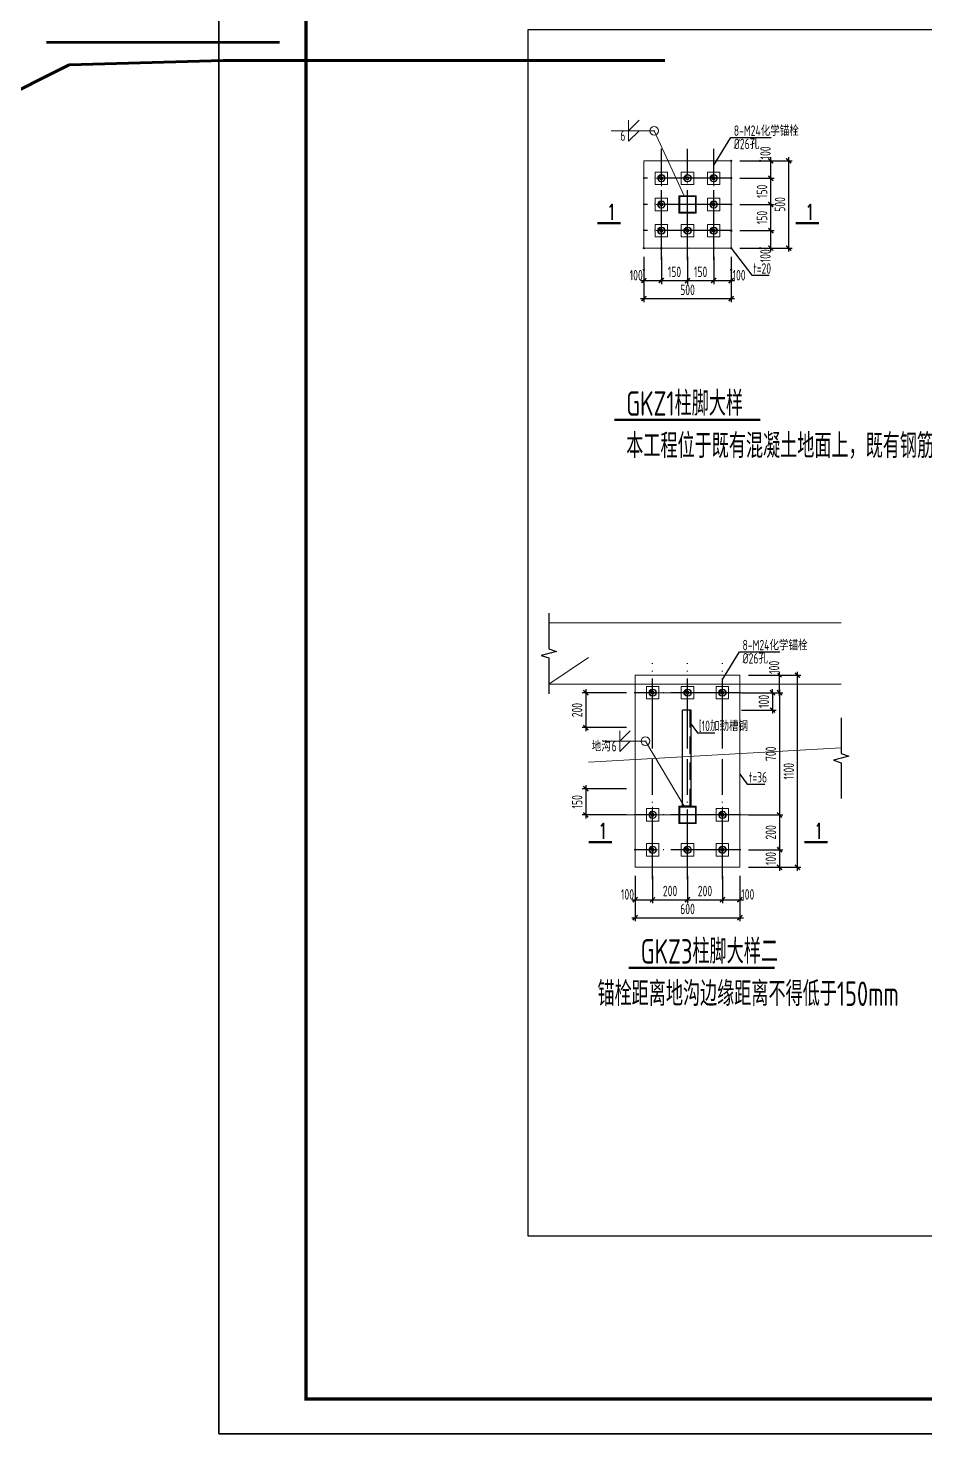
# Model space of a CAD drawing. Extents: x 498328 to 716449, y -893371 to -467753.
# Drawn here: x 521437 to 547129, y -681324 to -641059 of the extents above; entities that cross this region are included whole.
import ezdxf

# ---------------------------------------------------------------- set-up
doc = ezdxf.new("R2010")
doc.units = 0
doc.header["$LTSCALE"] = 1000
doc.header["$PDMODE"] = 35
doc.header["$PDSIZE"] = 20
for name, pattern in [('CENTER', [2, 1.25, -0.25, 0.25, -0.25]), ('DASHED', [0.75, 0.5, -0.25]), ('DOTE', [2.42, 2, -0.2, 0.02, -0.2])]:
    doc.linetypes.add(name, pattern=pattern)
doc.layers.get('0').update_dxf_attribs({"linetype": 'CONTINUOUS'})
doc.layers.get('Defpoints').update_dxf_attribs({"linetype": 'CONTINUOUS'})
doc.layers.add('22', color=7, linetype='CONTINUOUS', plot=False)
for name, color, linetype in [('AXIS', 251, 'CENTER'), ('DIM', 3, 'CONTINUOUS'), ('DOTE', 8, 'CONTINUOUS'), ('PUB_TITLE', 4, 'CONTINUOUS'), ('STXT_XG_END_THIN', 2, 'CONTINUOUS'), ('STXT_XG_THIN', 2, 'CONTINUOUS'), ('STXT_XG_TNDSH', 6, 'DASHED'), ('THIN', 7, 'CONTINUOUS'), ('柱', 2, 'CONTINUOUS'), ('焊缝', 1, 'CONTINUOUS')]:
    doc.layers.add(name, color=color, linetype=linetype)
doc.layers.add('yichutu', color=7, linetype='CONTINUOUS', true_color=0xffffff, plot=False)
for name, color, linetype, lineweight in [('板材', 3, 'CONTINUOUS', 18), ('标注', 7, 'CONTINUOUS', 18), ('螺栓孔', 51, 'CONTINUOUS', 15), ('钢梁', 141, 'CONTINUOUS', 18), ('锚栓', 1, 'CONTINUOUS', 18)]:
    doc.layers.add(name, color=color, linetype=linetype, lineweight=lineweight)
doc.styles.add('HZTXT', font='txt.shx', dxfattribs={"bigfont": 'HZTXT'})
doc.styles.get("Standard").update_dxf_attribs({"font": 'txt', "width": 0.75})
doc.styles.add('TSSD_DIMENSION', font='Tssdeng.shx', dxfattribs={"width": 0.7, "bigfont": 'hztxt.shx'})
doc.styles.add('TSSD_REIN', font='Tssdeng.shx', dxfattribs={"width": 0.7, "bigfont": 'hztxt.shx'})
doc.dimstyles.get("Standard").update_dxf_attribs({"dimtxt": 0.18, "dimasz": 0.18, "dimexe": 0.18, "dimexo": 0.0625, "dimgap": 0.09, "dimtad": 0, "dimtih": 1, "dimtoh": 1, "dimdec": 4, "dimzin": 0, "dimdsep": 46, "dimtxsty": 'Standard', "dimcen": 0.09, "dimadec": 0, "dimazin": 0, "dimtfac": 1, "dimtdec": 4, "dimtofl": 0, "dimtmove": 0, "dimatfit": 3, "dimfxl": 0, "dimtolj": 1, "dimtzin": 0, "dimarcsym": 0})
doc.dimstyles.new('TSSD_10_100', dxfattribs={"dimtxt": 300, "dimasz": 80, "dimexe": 100, "dimexo": 250, "dimgap": 100, "dimtad": 1, "dimdec": 0, "dimlfac": 0.1, "dimzin": 0, "dimdsep": 46, "dimtxsty": 'TSSD_DIMENSION', "dimblk": 'ARCHTICK', "dimcen": 0, "dimdle": 100, "dimclrt": 7, "dimadec": 0, "dimazin": 0, "dimtfac": 1, "dimtdec": 0, "dimtix": 1, "dimtmove": 2, "dimatfit": 3, "dimldrblk": 'ARCHTICK', "dimfxl": 0, "dimtolj": 1, "dimtzin": 0, "dimarcsym": 0})
doc.dimstyles.new('TSSD_20_100', dxfattribs={"dimtxt": 300, "dimasz": 100, "dimexe": 100, "dimexo": 250, "dimgap": 100, "dimtad": 1, "dimdec": 0, "dimlfac": 0.2, "dimzin": 0, "dimdsep": 46, "dimtxsty": 'TSSD_DIMENSION', "dimblk": 'ARCHTICK', "dimcen": 0, "dimdle": 100, "dimclrt": 7, "dimadec": 0, "dimazin": 0, "dimtfac": 1, "dimtdec": 0, "dimtix": 1, "dimtmove": 2, "dimatfit": 3, "dimldrblk": 'ARCHTICK', "dimfxl": 0, "dimtolj": 1, "dimtzin": 0, "dimarcsym": 0})

# ---------------------------------------------------------------- blocks, each defined once
blk = doc.blocks.new('_ARCHTICK')
at = {"color": 0, "const_width": 0.4}
blk.add_lwpolyline([(-0.71, -0.71), (0.71, 0.71)], dxfattribs=at)
blk = doc.blocks.new('*D26')
at = {"layer": '22', "color": 0, "transparency": 16777216}
for p in [(539079, -647985), (541579, -647985), (541579, -648805)]:
    blk.add_point(p, dxfattribs=at)
at = {"layer": 'DIM', "color": 0, "lineweight": -2, "transparency": 16777216}
for p, q in [((539079, -648235), (539079, -648905)), ((541579, -648235), (541579, -648905)), ((538979, -648805), (541679, -648805))]:
    blk.add_line(p, q, dxfattribs=at)
at = {"layer": 'DIM', "color": 0, "lineweight": -2, "transparency": 16777216, "xscale": 100, "yscale": 100, "zscale": 100, "rotation": 180}
blk.add_blockref('_ARCHTICK', (539079, -648805), dxfattribs=at)
at = {"layer": 'DIM', "color": 0, "lineweight": -2, "transparency": 16777216, "xscale": 100, "yscale": 100, "zscale": 100}
blk.add_blockref('_ARCHTICK', (541579, -648805), dxfattribs=at)
at = {"layer": 'DIM', "color": 7, "transparency": 16777216, "insert": (540329, -648705), "char_height": 300, "attachment_point": 8, "style": 'TSSD_DIMENSION'}
blk.add_mtext('\\A1;500', dxfattribs=at)
blk = doc.blocks.new('*D27')
at = {"layer": '22', "color": 0, "transparency": 16777216}
for p in [(539079, -647360), (539579, -647360), (539579, -648290)]:
    blk.add_point(p, dxfattribs=at)
at = {"layer": 'DIM', "color": 0, "lineweight": -2, "transparency": 16777216}
for p, q in [((539079, -647610), (539079, -648390)), ((539579, -647610), (539579, -648390)), ((538979, -648290), (539679, -648290))]:
    blk.add_line(p, q, dxfattribs=at)
at = {"layer": 'DIM', "color": 0, "lineweight": -2, "transparency": 16777216, "xscale": 100, "yscale": 100, "zscale": 100, "rotation": 180}
blk.add_blockref('_ARCHTICK', (539079, -648290), dxfattribs=at)
at = {"layer": 'DIM', "color": 0, "lineweight": -2, "transparency": 16777216, "xscale": 100, "yscale": 100, "zscale": 100}
blk.add_blockref('_ARCHTICK', (539579, -648290), dxfattribs=at)
at = {"layer": 'DIM', "color": 7, "transparency": 16777216, "insert": (538859, -648287), "char_height": 300, "attachment_point": 8, "style": 'TSSD_DIMENSION'}
blk.add_mtext('\\A1;100', dxfattribs=at)
blk = doc.blocks.new('*D28')
at = {"layer": '22', "color": 0, "transparency": 16777216}
for p in [(539579, -647360), (540329, -647360), (540329, -648290)]:
    blk.add_point(p, dxfattribs=at)
at = {"layer": 'DIM', "color": 0, "lineweight": -2, "transparency": 16777216}
for p, q in [((539579, -647610), (539579, -648390)), ((540329, -647610), (540329, -648390)), ((539479, -648290), (540429, -648290))]:
    blk.add_line(p, q, dxfattribs=at)
at = {"layer": 'DIM', "color": 0, "lineweight": -2, "transparency": 16777216, "xscale": 100, "yscale": 100, "zscale": 100, "rotation": 180}
blk.add_blockref('_ARCHTICK', (539579, -648290), dxfattribs=at)
at = {"layer": 'DIM', "color": 0, "lineweight": -2, "transparency": 16777216, "xscale": 100, "yscale": 100, "zscale": 100}
blk.add_blockref('_ARCHTICK', (540329, -648290), dxfattribs=at)
at = {"layer": 'DIM', "color": 7, "transparency": 16777216, "insert": (539954, -648190), "char_height": 300, "attachment_point": 8, "style": 'TSSD_DIMENSION'}
blk.add_mtext('\\A1;150', dxfattribs=at)
blk = doc.blocks.new('*D29')
at = {"layer": '22', "color": 0, "transparency": 16777216}
for p in [(541079, -647360), (541579, -647360), (541579, -648290)]:
    blk.add_point(p, dxfattribs=at)
at = {"layer": 'DIM', "color": 0, "lineweight": -2, "transparency": 16777216}
for p, q in [((541079, -647610), (541079, -648390)), ((541579, -647610), (541579, -648390)), ((540979, -648290), (541679, -648290))]:
    blk.add_line(p, q, dxfattribs=at)
at = {"layer": 'DIM', "color": 0, "lineweight": -2, "transparency": 16777216, "xscale": 100, "yscale": 100, "zscale": 100, "rotation": 180}
blk.add_blockref('_ARCHTICK', (541079, -648290), dxfattribs=at)
at = {"layer": 'DIM', "color": 0, "lineweight": -2, "transparency": 16777216, "xscale": 100, "yscale": 100, "zscale": 100}
blk.add_blockref('_ARCHTICK', (541579, -648290), dxfattribs=at)
at = {"layer": 'DIM', "color": 7, "transparency": 16777216, "insert": (541805, -648287), "char_height": 300, "attachment_point": 8, "style": 'TSSD_DIMENSION'}
blk.add_mtext('\\A1;100', dxfattribs=at)
blk = doc.blocks.new('*D30')
at = {"layer": '22', "color": 0, "transparency": 16777216}
for p in [(540329, -647360), (541079, -647360), (541079, -648290)]:
    blk.add_point(p, dxfattribs=at)
at = {"layer": 'DIM', "color": 0, "lineweight": -2, "transparency": 16777216}
for p, q in [((540329, -647610), (540329, -648390)), ((541079, -647610), (541079, -648390)), ((540229, -648290), (541179, -648290))]:
    blk.add_line(p, q, dxfattribs=at)
at = {"layer": 'DIM', "color": 0, "lineweight": -2, "transparency": 16777216, "xscale": 100, "yscale": 100, "zscale": 100, "rotation": 180}
blk.add_blockref('_ARCHTICK', (540329, -648290), dxfattribs=at)
at = {"layer": 'DIM', "color": 0, "lineweight": -2, "transparency": 16777216, "xscale": 100, "yscale": 100, "zscale": 100}
blk.add_blockref('_ARCHTICK', (541079, -648290), dxfattribs=at)
at = {"layer": 'DIM', "color": 7, "transparency": 16777216, "insert": (540704, -648190), "char_height": 300, "attachment_point": 8, "style": 'TSSD_DIMENSION'}
blk.add_mtext('\\A1;150', dxfattribs=at)
blk = doc.blocks.new('*D52')
at = {"layer": '22', "color": 0, "transparency": 16777216}
for p in [(542408, -644860), (543229, -644860), (542408, -647360)]:
    blk.add_point(p, dxfattribs=at)
at = {"layer": 'DIM', "color": 0, "lineweight": -2, "transparency": 16777216}
for p, q in [((542658, -644860), (543329, -644860)), ((543229, -647460), (543229, -644760)), ((542658, -647360), (543329, -647360))]:
    blk.add_line(p, q, dxfattribs=at)
at = {"layer": 'DIM', "color": 0, "lineweight": -2, "transparency": 16777216, "xscale": 100, "yscale": 100, "zscale": 100}
for p, rotation in [((543229, -644860), 90), ((543229, -647360), 270)]:
    blk.add_blockref('_ARCHTICK', p, dxfattribs=dict(at, rotation=rotation))
at = {"layer": 'DIM', "color": 7, "transparency": 16777216, "insert": (543129, -646110), "char_height": 300, "attachment_point": 8, "rotation": 90, "style": 'TSSD_DIMENSION'}
blk.add_mtext('\\A1;500', dxfattribs=at)
blk = doc.blocks.new('*D53')
at = {"layer": '22', "color": 0, "transparency": 16777216}
for p in [(541579, -646860), (542714, -646860), (541579, -647360)]:
    blk.add_point(p, dxfattribs=at)
at = {"layer": 'DIM', "color": 0, "lineweight": -2, "transparency": 16777216}
for p, q in [((541829, -646860), (542814, -646860)), ((542714, -647460), (542714, -646760)), ((541829, -647360), (542814, -647360))]:
    blk.add_line(p, q, dxfattribs=at)
at = {"layer": 'DIM', "color": 0, "lineweight": -2, "transparency": 16777216, "xscale": 100, "yscale": 100, "zscale": 100}
for p, rotation in [((542714, -646860), 90), ((542714, -647360), 270)]:
    blk.add_blockref('_ARCHTICK', p, dxfattribs=dict(at, rotation=rotation))
at = {"layer": 'DIM', "color": 7, "transparency": 16777216, "insert": (542711, -647581), "char_height": 300, "attachment_point": 8, "rotation": 90, "style": 'TSSD_DIMENSION'}
blk.add_mtext('\\A1;100', dxfattribs=at)
blk = doc.blocks.new('*D54')
at = {"layer": '22', "color": 0, "transparency": 16777216}
for p in [(541579, -646110), (542714, -646110), (541579, -646860)]:
    blk.add_point(p, dxfattribs=at)
at = {"layer": 'DIM', "color": 0, "lineweight": -2, "transparency": 16777216}
for p, q in [((541829, -646110), (542814, -646110)), ((542714, -646960), (542714, -646010)), ((541829, -646860), (542814, -646860))]:
    blk.add_line(p, q, dxfattribs=at)
at = {"layer": 'DIM', "color": 0, "lineweight": -2, "transparency": 16777216, "xscale": 100, "yscale": 100, "zscale": 100}
for p, rotation in [((542714, -646110), 90), ((542714, -646860), 270)]:
    blk.add_blockref('_ARCHTICK', p, dxfattribs=dict(at, rotation=rotation))
at = {"layer": 'DIM', "color": 7, "transparency": 16777216, "insert": (542614, -646485), "char_height": 300, "attachment_point": 8, "rotation": 90, "style": 'TSSD_DIMENSION'}
blk.add_mtext('\\A1;150', dxfattribs=at)
blk = doc.blocks.new('*D55')
at = {"layer": '22', "color": 0, "transparency": 16777216}
for p in [(541579, -644860), (542714, -644860), (541579, -645360)]:
    blk.add_point(p, dxfattribs=at)
at = {"layer": 'DIM', "color": 0, "lineweight": -2, "transparency": 16777216}
for p, q in [((541829, -644860), (542814, -644860)), ((542714, -645460), (542714, -644760)), ((541829, -645360), (542814, -645360))]:
    blk.add_line(p, q, dxfattribs=at)
at = {"layer": 'DIM', "color": 0, "lineweight": -2, "transparency": 16777216, "xscale": 100, "yscale": 100, "zscale": 100}
for p, rotation in [((542714, -644860), 90), ((542714, -645360), 270)]:
    blk.add_blockref('_ARCHTICK', p, dxfattribs=dict(at, rotation=rotation))
at = {"layer": 'DIM', "color": 7, "transparency": 16777216, "insert": (542711, -644634), "char_height": 300, "attachment_point": 8, "rotation": 90, "style": 'TSSD_DIMENSION'}
blk.add_mtext('\\A1;100', dxfattribs=at)
blk = doc.blocks.new('*D56')
at = {"layer": '22', "color": 0, "transparency": 16777216}
for p in [(541579, -645360), (542714, -645360), (541579, -646110)]:
    blk.add_point(p, dxfattribs=at)
at = {"layer": 'DIM', "color": 0, "lineweight": -2, "transparency": 16777216}
for p, q in [((541829, -645360), (542814, -645360)), ((542714, -646210), (542714, -645260)), ((541829, -646110), (542814, -646110))]:
    blk.add_line(p, q, dxfattribs=at)
at = {"layer": 'DIM', "color": 0, "lineweight": -2, "transparency": 16777216, "xscale": 100, "yscale": 100, "zscale": 100}
for p, rotation in [((542714, -645360), 90), ((542714, -646110), 270)]:
    blk.add_blockref('_ARCHTICK', p, dxfattribs=dict(at, rotation=rotation))
at = {"layer": 'DIM', "color": 7, "transparency": 16777216, "insert": (542614, -645735), "char_height": 300, "attachment_point": 8, "rotation": 90, "style": 'TSSD_DIMENSION'}
blk.add_mtext('\\A1;150', dxfattribs=at)
blk = doc.blocks.new('yct-841-594-84100-59400-100-1000.0')
at = {"layer": 'yichutu', "color": 7, "true_color": 0xffffff}
blk.add_lwpolyline([(0, 0), (0, 59400), (84100, 59400), (84100, 0)], close=True, dxfattribs=at)
blk = doc.blocks.new('*D955')
at = {"layer": 'Defpoints', "color": 0, "transparency": 16777216}
for p in [(538829, -665718), (541829, -665718), (541829, -666539)]:
    blk.add_point(p, dxfattribs=at)
at = {"layer": 'DIM', "color": 0, "lineweight": -2, "transparency": 16777216}
for p, q in [((538829, -665968), (538829, -666639)), ((541829, -665968), (541829, -666639)), ((538729, -666539), (541929, -666539))]:
    blk.add_line(p, q, dxfattribs=at)
at = {"layer": 'DIM', "color": 0, "lineweight": -2, "transparency": 16777216, "xscale": 100, "yscale": 100, "zscale": 100, "rotation": 180}
blk.add_blockref('_ARCHTICK', (538829, -666539), dxfattribs=at)
at = {"layer": 'DIM', "color": 0, "lineweight": -2, "transparency": 16777216, "xscale": 100, "yscale": 100, "zscale": 100}
blk.add_blockref('_ARCHTICK', (541829, -666539), dxfattribs=at)
at = {"layer": 'DIM', "color": 7, "transparency": 16777216, "insert": (540329, -666439), "char_height": 300, "attachment_point": 8, "style": 'TSSD_DIMENSION'}
blk.add_mtext('\\A1;600', dxfattribs=at)
blk = doc.blocks.new('*D956')
at = {"layer": 'Defpoints', "color": 0, "transparency": 16777216}
for p in [(538829, -665094), (539329, -665094), (539329, -666024)]:
    blk.add_point(p, dxfattribs=at)
at = {"layer": 'DIM', "color": 0, "lineweight": -2, "transparency": 16777216}
for p, q in [((538829, -665344), (538829, -666124)), ((539329, -665344), (539329, -666124)), ((538729, -666024), (539429, -666024))]:
    blk.add_line(p, q, dxfattribs=at)
at = {"layer": 'DIM', "color": 0, "lineweight": -2, "transparency": 16777216, "xscale": 100, "yscale": 100, "zscale": 100, "rotation": 180}
blk.add_blockref('_ARCHTICK', (538829, -666024), dxfattribs=at)
at = {"layer": 'DIM', "color": 0, "lineweight": -2, "transparency": 16777216, "xscale": 100, "yscale": 100, "zscale": 100}
blk.add_blockref('_ARCHTICK', (539329, -666024), dxfattribs=at)
at = {"layer": 'DIM', "color": 7, "transparency": 16777216, "insert": (538609, -666021), "char_height": 300, "attachment_point": 8, "style": 'TSSD_DIMENSION'}
blk.add_mtext('\\A1;100', dxfattribs=at)
blk = doc.blocks.new('*D957')
at = {"layer": 'Defpoints', "color": 0, "transparency": 16777216}
for p in [(539329, -665094), (540329, -665094), (540329, -666024)]:
    blk.add_point(p, dxfattribs=at)
at = {"layer": 'DIM', "color": 0, "lineweight": -2, "transparency": 16777216}
for p, q in [((539329, -665344), (539329, -666124)), ((540329, -665344), (540329, -666124)), ((539229, -666024), (540429, -666024))]:
    blk.add_line(p, q, dxfattribs=at)
at = {"layer": 'DIM', "color": 0, "lineweight": -2, "transparency": 16777216, "xscale": 100, "yscale": 100, "zscale": 100, "rotation": 180}
blk.add_blockref('_ARCHTICK', (539329, -666024), dxfattribs=at)
at = {"layer": 'DIM', "color": 0, "lineweight": -2, "transparency": 16777216, "xscale": 100, "yscale": 100, "zscale": 100}
blk.add_blockref('_ARCHTICK', (540329, -666024), dxfattribs=at)
at = {"layer": 'DIM', "color": 7, "transparency": 16777216, "insert": (539829, -665924), "char_height": 300, "attachment_point": 8, "style": 'TSSD_DIMENSION'}
blk.add_mtext('\\A1;200', dxfattribs=at)
blk = doc.blocks.new('*D958')
at = {"layer": 'Defpoints', "color": 0, "transparency": 16777216}
for p in [(541329, -665094), (541829, -665094), (541829, -666024)]:
    blk.add_point(p, dxfattribs=at)
at = {"layer": 'DIM', "color": 0, "lineweight": -2, "transparency": 16777216}
for p, q in [((541329, -665344), (541329, -666124)), ((541829, -665344), (541829, -666124)), ((541229, -666024), (541929, -666024))]:
    blk.add_line(p, q, dxfattribs=at)
at = {"layer": 'DIM', "color": 0, "lineweight": -2, "transparency": 16777216, "xscale": 100, "yscale": 100, "zscale": 100, "rotation": 180}
blk.add_blockref('_ARCHTICK', (541329, -666024), dxfattribs=at)
at = {"layer": 'DIM', "color": 0, "lineweight": -2, "transparency": 16777216, "xscale": 100, "yscale": 100, "zscale": 100}
blk.add_blockref('_ARCHTICK', (541829, -666024), dxfattribs=at)
at = {"layer": 'DIM', "color": 7, "transparency": 16777216, "insert": (542055, -666021), "char_height": 300, "attachment_point": 8, "style": 'TSSD_DIMENSION'}
blk.add_mtext('\\A1;100', dxfattribs=at)
blk = doc.blocks.new('*D959')
at = {"layer": 'Defpoints', "color": 0, "transparency": 16777216}
for p in [(540329, -665094), (541329, -665094), (541329, -666024)]:
    blk.add_point(p, dxfattribs=at)
at = {"layer": 'DIM', "color": 0, "lineweight": -2, "transparency": 16777216}
for p, q in [((540329, -665344), (540329, -666124)), ((541329, -665344), (541329, -666124)), ((540229, -666024), (541429, -666024))]:
    blk.add_line(p, q, dxfattribs=at)
at = {"layer": 'DIM', "color": 0, "lineweight": -2, "transparency": 16777216, "xscale": 100, "yscale": 100, "zscale": 100, "rotation": 180}
blk.add_blockref('_ARCHTICK', (540329, -666024), dxfattribs=at)
at = {"layer": 'DIM', "color": 0, "lineweight": -2, "transparency": 16777216, "xscale": 100, "yscale": 100, "zscale": 100}
blk.add_blockref('_ARCHTICK', (541329, -666024), dxfattribs=at)
at = {"layer": 'DIM', "color": 7, "transparency": 16777216, "insert": (540829, -665924), "char_height": 300, "attachment_point": 8, "style": 'TSSD_DIMENSION'}
blk.add_mtext('\\A1;200', dxfattribs=at)
blk = doc.blocks.new('*D960')
at = {"layer": 'Defpoints', "color": 0, "transparency": 16777216}
for p in [(542658, -659594), (543479, -659594), (542658, -665094)]:
    blk.add_point(p, dxfattribs=at)
at = {"layer": 'DIM', "color": 0, "lineweight": -2, "transparency": 16777216}
for p, q in [((543479, -665194), (543479, -659494)), ((542908, -659594), (543579, -659594)), ((542908, -665094), (543579, -665094))]:
    blk.add_line(p, q, dxfattribs=at)
at = {"layer": 'DIM', "color": 0, "lineweight": -2, "transparency": 16777216, "xscale": 100, "yscale": 100, "zscale": 100}
for p, rotation in [((543479, -659594), 90), ((543479, -665094), 270)]:
    blk.add_blockref('_ARCHTICK', p, dxfattribs=dict(at, rotation=rotation))
at = {"layer": 'DIM', "color": 7, "transparency": 16777216, "insert": (543379, -662344), "char_height": 300, "attachment_point": 8, "rotation": 90, "style": 'TSSD_DIMENSION'}
blk.add_mtext('\\A1;1100', dxfattribs=at)
blk = doc.blocks.new('*D961')
at = {"layer": 'Defpoints', "color": 0, "transparency": 16777216}
for p in [(541829, -659594), (542964, -659594), (541829, -660094)]:
    blk.add_point(p, dxfattribs=at)
at = {"layer": 'DIM', "color": 0, "lineweight": -2, "transparency": 16777216}
for p, q in [((542964, -660194), (542964, -659494)), ((542079, -659594), (543064, -659594)), ((542079, -660094), (543064, -660094))]:
    blk.add_line(p, q, dxfattribs=at)
at = {"layer": 'DIM', "color": 0, "lineweight": -2, "transparency": 16777216, "xscale": 80, "yscale": 80, "zscale": 80}
for p, rotation in [((542964, -659594), 90), ((542964, -660094), 270)]:
    blk.add_blockref('_ARCHTICK', p, dxfattribs=dict(at, rotation=rotation))
at = {"layer": 'DIM', "color": 7, "transparency": 16777216, "insert": (542961, -659368), "char_height": 300, "attachment_point": 8, "rotation": 90, "style": 'TSSD_DIMENSION'}
blk.add_mtext('\\A1;100', dxfattribs=at)
blk = doc.blocks.new('*D962')
at = {"layer": 'Defpoints', "color": 0, "transparency": 16777216}
for p in [(541829, -663594), (541829, -664594), (542964, -664594)]:
    blk.add_point(p, dxfattribs=at)
at = {"layer": 'DIM', "color": 0, "lineweight": -2, "transparency": 16777216}
for p, q in [((542964, -663494), (542964, -664694)), ((542079, -663594), (543064, -663594)), ((542079, -664594), (543064, -664594))]:
    blk.add_line(p, q, dxfattribs=at)
at = {"layer": 'DIM', "color": 0, "lineweight": -2, "transparency": 16777216, "xscale": 100, "yscale": 100, "zscale": 100}
for p, rotation in [((542964, -663594), 90), ((542964, -664594), 270)]:
    blk.add_blockref('_ARCHTICK', p, dxfattribs=dict(at, rotation=rotation))
at = {"layer": 'DIM', "color": 7, "transparency": 16777216, "insert": (542714, -664094), "char_height": 300, "attachment_point": 5, "rotation": 90, "style": 'TSSD_DIMENSION'}
blk.add_mtext('\\A1;200', dxfattribs=at)
blk = doc.blocks.new('*D963')
at = {"layer": 'Defpoints', "color": 0, "transparency": 16777216}
for p in [(541829, -664594), (541829, -665094), (542964, -665094)]:
    blk.add_point(p, dxfattribs=at)
at = {"layer": 'DIM', "color": 0, "lineweight": -2, "transparency": 16777216}
for p, q in [((542079, -664594), (543064, -664594)), ((542964, -664594), (542964, -664494)), ((542964, -664594), (542964, -665094)), ((542079, -665094), (543064, -665094)), ((542964, -665094), (542964, -665194))]:
    blk.add_line(p, q, dxfattribs=at)
at = {"layer": 'DIM', "color": 0, "lineweight": -2, "transparency": 16777216, "xscale": 100, "yscale": 100, "zscale": 100}
for p, rotation in [((542964, -664594), 270), ((542964, -665094), 90)]:
    blk.add_blockref('_ARCHTICK', p, dxfattribs=dict(at, rotation=rotation))
at = {"layer": 'DIM', "color": 7, "transparency": 16777216, "insert": (542714, -664844), "char_height": 300, "attachment_point": 5, "rotation": 90, "style": 'TSSD_DIMENSION'}
blk.add_mtext('\\A1;100', dxfattribs=at)
blk = doc.blocks.new('*D964')
at = {"layer": 'Defpoints', "color": 0, "transparency": 16777216}
for p in [(541829, -660094), (541829, -663594), (542964, -663594)]:
    blk.add_point(p, dxfattribs=at)
at = {"layer": 'DIM', "color": 0, "lineweight": -2, "transparency": 16777216}
for p, q in [((542079, -660094), (543064, -660094)), ((542964, -659994), (542964, -663694)), ((542079, -663594), (543064, -663594))]:
    blk.add_line(p, q, dxfattribs=at)
at = {"layer": 'DIM', "color": 0, "lineweight": -2, "transparency": 16777216, "xscale": 100, "yscale": 100, "zscale": 100}
for p, rotation in [((542964, -660094), 90), ((542964, -663594), 270)]:
    blk.add_blockref('_ARCHTICK', p, dxfattribs=dict(at, rotation=rotation))
at = {"layer": 'DIM', "color": 7, "transparency": 16777216, "insert": (542714, -661844), "char_height": 300, "attachment_point": 5, "rotation": 90, "style": 'TSSD_DIMENSION'}
blk.add_mtext('\\A1;700', dxfattribs=at)
blk = doc.blocks.new('*D965')
at = {"layer": 'Defpoints', "color": 0, "transparency": 16777216}
for p in [(541629, -660094), (541629, -660594), (542764, -660594)]:
    blk.add_point(p, dxfattribs=at)
at = {"layer": 'DIM', "color": 0, "lineweight": -2, "transparency": 16777216}
for p, q in [((541879, -660094), (542864, -660094)), ((542764, -660094), (542764, -659994)), ((542764, -660094), (542764, -660594)), ((541879, -660594), (542864, -660594)), ((542764, -660594), (542764, -660694))]:
    blk.add_line(p, q, dxfattribs=at)
at = {"layer": 'DIM', "color": 0, "lineweight": -2, "transparency": 16777216, "xscale": 100, "yscale": 100, "zscale": 100}
for p, rotation in [((542764, -660094), 270), ((542764, -660594), 90)]:
    blk.add_blockref('_ARCHTICK', p, dxfattribs=dict(at, rotation=rotation))
at = {"layer": 'DIM', "color": 7, "transparency": 16777216, "insert": (542514, -660344), "char_height": 300, "attachment_point": 5, "rotation": 90, "style": 'TSSD_DIMENSION'}
blk.add_mtext('\\A1;100', dxfattribs=at)
blk = doc.blocks.new('*D966')
at = {"layer": 'Defpoints', "color": 0, "transparency": 16777216}
for p in [(538829, -662844), (537415, -663594), (538829, -663594)]:
    blk.add_point(p, dxfattribs=at)
at = {"layer": 'DIM', "color": 0, "lineweight": -2, "transparency": 16777216}
for p, q in [((537415, -662744), (537415, -663694)), ((538579, -662844), (537315, -662844)), ((538579, -663594), (537315, -663594))]:
    blk.add_line(p, q, dxfattribs=at)
at = {"layer": 'DIM', "color": 0, "lineweight": -2, "transparency": 16777216, "xscale": 100, "yscale": 100, "zscale": 100}
for p, rotation in [((537415, -662844), 90), ((537415, -663594), 270)]:
    blk.add_blockref('_ARCHTICK', p, dxfattribs=dict(at, rotation=rotation))
at = {"layer": 'DIM', "color": 7, "transparency": 16777216, "insert": (537165, -663219), "char_height": 300, "attachment_point": 5, "rotation": 90, "style": 'TSSD_DIMENSION'}
blk.add_mtext('\\A1;150', dxfattribs=at)
blk = doc.blocks.new('*D967')
at = {"layer": 'Defpoints', "color": 0, "transparency": 16777216}
for p in [(538829, -660094), (537415, -661094), (538829, -661094)]:
    blk.add_point(p, dxfattribs=at)
at = {"layer": 'DIM', "color": 0, "lineweight": -2, "transparency": 16777216}
for p, q in [((538579, -660094), (537315, -660094)), ((537415, -659994), (537415, -661194)), ((538579, -661094), (537315, -661094))]:
    blk.add_line(p, q, dxfattribs=at)
at = {"layer": 'DIM', "color": 0, "lineweight": -2, "transparency": 16777216, "xscale": 100, "yscale": 100, "zscale": 100}
for p, rotation in [((537415, -660094), 90), ((537415, -661094), 270)]:
    blk.add_blockref('_ARCHTICK', p, dxfattribs=dict(at, rotation=rotation))
at = {"layer": 'DIM', "color": 7, "transparency": 16777216, "insert": (537165, -660594), "char_height": 300, "attachment_point": 5, "rotation": 90, "style": 'TSSD_DIMENSION'}
blk.add_mtext('\\A1;200', dxfattribs=at)

msp = doc.modelspace()

# ---------------------------------------------------------------- linework, layer by layer
for p, q in [((541079.1, -644980.7), (541565.7, -644192.9)), ((541565.7, -644192.9), (542722, -644192.9)), ((541579.1, -647360.1), (542168.5, -648139.9)), ((542168.5, -648139.9), (542666, -648139.9)), ((541329.1, -659714.2), (541815.7, -658926.3)), ((541815.7, -658926.3), (542972, -658926.3)), ((540400.8, -660957.8), (540614, -661239.7)), ((540614, -661239.7), (541111.4, -661239.7)), ((541829.1, -662431.6), (542042.2, -662713.6)), ((542042.2, -662713.6), (542539.6, -662713.6))]:
    msp.add_line(p, q)
for points, const_width in [([(521960, -641466.8), (528641, -641466.8)], 70), ([(537745.4, -646643.4), (538413.7, -646643.4)], 63.8), ([(543427.5, -646643.4), (544095.7, -646643.4)], 63.8), ([(538230.4, -652279.5), (542412.4, -652279.5)], 70), ([(537495.4, -664376.9), (538163.7, -664376.9)], 63.8), ([(543677.4, -664376.9), (544345.7, -664376.9)], 63.8), ([(538646.8, -667972.7), (542828.8, -667972.7)], 70)]:
    msp.add_lwpolyline(points, dxfattribs=dict(const_width=const_width))
at = {"color": 253}
for centre in [(539579.1, -645360.1), (540329.1, -645360.1), (541079.1, -645360.1), (539579.1, -646110.1), (541079.1, -646110.1), (539579.1, -646860.1), (540329.1, -646860.1), (541079.1, -646860.1), (539329.1, -660093.6), (540329.1, -660093.6), (541329.1, -660093.6), (539329.1, -663593.6), (541329.1, -663593.6), (539329.1, -664593.6), (540329.1, -664593.6), (541329.1, -664593.6)]:
    msp.add_circle(centre, 102, dxfattribs=at)
for centre in [(539594.5, -645374.5), (540344.5, -645374.5), (541094.5, -645374.5), (539594.5, -646124.5), (541094.5, -646124.5), (539594.5, -646874.5), (540344.5, -646874.5), (541094.5, -646874.5), (539344.5, -660107.9), (540344.5, -660107.9), (541344.5, -660107.9), (539344.5, -663607.9), (541344.5, -663607.9), (539344.5, -664607.9), (540344.5, -664607.9), (541344.5, -664607.9)]:
    msp.add_arc(centre, 102, 52.90588, 221.07898, dxfattribs=at)
at = {"layer": 'AXIS', "lineweight": 20}
for p, q in [((537309, -660093.6), (542668.9, -660093.6)), ((537309, -663593.6), (542668.9, -663593.6)), ((538106.9, -663593.6), (541595.3, -663593.6))]:
    msp.add_line(p, q, dxfattribs=at)
at = {"layer": 'DOTE', "linetype": 'DOTE'}
for p, q in [((539579.1, -647704.5), (539579.1, -644515.7)), ((540329.1, -647704.5), (540329.1, -644515.7)), ((541079.1, -647704.5), (541079.1, -644515.7)), ((541604.6, -645360.1), (539053.6, -645360.1)), ((541604.6, -646110.1), (539053.6, -646110.1)), ((541604.6, -646860.1), (539053.6, -646860.1)), ((539329.1, -661688), (539329.1, -659249.2)), ((540329.1, -661688), (540329.1, -659249.2)), ((541329.1, -661688), (541329.1, -659249.2)), ((541854.6, -660093.6), (538803.6, -660093.6)), ((541854.6, -660093.6), (538803.6, -660093.6)), ((539329.1, -665438), (539329.1, -661999.2)), ((540329.1, -665438), (540329.1, -661999.2)), ((541329.1, -665438), (541329.1, -661999.2)), ((541854.6, -663593.6), (538803.6, -663593.6)), ((541854.6, -664593.6), (538803.6, -664593.6))]:
    msp.add_line(p, q, dxfattribs=at)
at = {"layer": 'DOTE', "color": 240, "lineweight": 20, "true_color": 0xed1f24}
for p, q in [((536357.9, -658095.5), (544735, -658095.5)), ((536357.9, -659845.5), (544735, -659845.5))]:
    msp.add_line(p, q, dxfattribs=at)
at = {"layer": 'PUB_TITLE'}
msp.add_lwpolyline([(526900.9, -681323.8), (611000.9, -681323.8), (611000.9, -621923.8), (526900.9, -621923.8)], close=True, dxfattribs=at)
msp.add_lwpolyline([(526900.9, -681323.8), (611000.9, -681323.8), (611000.9, -621923.8), (526900.9, -621923.8)], close=True, dxfattribs=at)
at = {"layer": 'PUB_TITLE', "const_width": 100}
msp.add_lwpolyline([(529400.9, -680323.8), (610000.9, -680323.8), (610000.9, -622923.8), (529400.9, -622923.8)], close=True, dxfattribs=at)
msp.add_lwpolyline([(529400.9, -680323.8), (610000.9, -680323.8), (610000.9, -622923.8), (529400.9, -622923.8)], close=True, dxfattribs=at)
at = {"layer": 'STXT_XG_END_THIN'}
for p, q in [((540429.1, -660593.6), (540189.1, -660593.6)), ((540429.1, -663344.5), (540189.1, -663344.5))]:
    msp.add_line(p, q, dxfattribs=at)
at = {"layer": 'STXT_XG_THIN'}
for p, q in [((540189.1, -663344.5), (540189.1, -660593.6)), ((540429.1, -663344.5), (540429.1, -660593.6))]:
    msp.add_line(p, q, dxfattribs=at)
at = {"layer": 'STXT_XG_TNDSH'}
msp.add_line((540402.6, -663344.5), (540402.6, -660593.6), dxfattribs=at)
at = {"layer": 'THIN'}
for points in [[(536357.9, -657815.5), (536357.9, -658840.5), (536577.9, -658910.5), (536137.9, -659030.5), (536357.9, -659100.5), (536357.9, -660125.5)], [(544735, -660813.6), (544735, -661838.6), (544955, -661908.6), (544515, -662028.6), (544735, -662098.6), (544735, -663123.6)]]:
    msp.add_lwpolyline(points, dxfattribs=at)
at = {"layer": '板材', "lineweight": 18}
for p, q in [((539079.1, -644860.1), (541579.1, -644860.1)), ((539079.1, -647360.1), (539079.1, -644860.1)), ((541579.1, -644860.1), (541579.1, -647360.1)), ((539400.5, -645181.5), (539757.7, -645181.5)), ((539400.5, -645538.7), (539400.5, -645181.5)), ((539757.7, -645181.5), (539757.7, -645538.7)), ((540150.5, -645181.5), (540507.7, -645181.5)), ((540150.5, -645538.7), (540150.5, -645181.5)), ((540507.7, -645181.5), (540507.7, -645538.7)), ((540900.5, -645181.5), (541257.7, -645181.5)), ((540900.5, -645538.7), (540900.5, -645181.5)), ((541257.7, -645181.5), (541257.7, -645538.7)), ((539757.7, -645538.7), (539400.5, -645538.7)), ((540507.7, -645538.7), (540150.5, -645538.7)), ((541257.7, -645538.7), (540900.5, -645538.7)), ((539400.5, -645931.5), (539757.7, -645931.5)), ((539400.5, -646288.7), (539400.5, -645931.5)), ((539757.7, -645931.5), (539757.7, -646288.7)), ((540900.5, -645931.5), (541257.7, -645931.5)), ((540900.5, -646288.7), (540900.5, -645931.5)), ((541257.7, -645931.5), (541257.7, -646288.7)), ((539757.7, -646288.7), (539400.5, -646288.7)), ((541257.7, -646288.7), (540900.5, -646288.7)), ((539400.5, -646681.5), (539757.7, -646681.5)), ((539400.5, -647038.7), (539400.5, -646681.5)), ((539757.7, -647038.7), (539400.5, -647038.7)), ((539757.7, -646681.5), (539757.7, -647038.7)), ((540150.5, -646681.5), (540507.7, -646681.5)), ((540150.5, -647038.7), (540150.5, -646681.5)), ((540507.7, -647038.7), (540150.5, -647038.7)), ((540507.7, -646681.5), (540507.7, -647038.7)), ((540900.5, -646681.5), (541257.7, -646681.5)), ((540900.5, -647038.7), (540900.5, -646681.5)), ((541257.7, -647038.7), (540900.5, -647038.7)), ((541257.7, -646681.5), (541257.7, -647038.7)), ((541579.1, -647360.1), (539079.1, -647360.1)), ((538829.1, -659593.6), (541829.1, -659593.6)), ((538829.1, -662343.6), (538829.1, -659593.6)), ((539150.5, -659915), (539507.7, -659915)), ((539150.5, -660272.2), (539150.5, -659915)), ((539507.7, -659915), (539507.7, -660272.2)), ((540150.5, -659915), (540507.7, -659915)), ((540150.5, -660272.2), (540150.5, -659915)), ((540507.7, -659915), (540507.7, -660272.2)), ((541150.5, -659915), (541507.6, -659915)), ((541150.5, -660272.2), (541150.5, -659915)), ((541507.6, -659915), (541507.6, -660272.2)), ((541829.1, -659593.6), (541829.1, -662343.6)), ((539507.7, -660272.2), (539150.5, -660272.2)), ((540507.7, -660272.2), (540150.5, -660272.2)), ((541507.6, -660272.2), (541150.5, -660272.2)), ((538829.1, -665093.6), (538829.1, -662343.6)), ((541829.1, -662343.6), (541829.1, -665093.6)), ((539150.5, -663415), (539507.7, -663415)), ((539150.5, -663772.2), (539150.5, -663415)), ((539507.7, -663415), (539507.7, -663772.2)), ((541150.5, -663415), (541507.6, -663415)), ((541150.5, -663772.2), (541150.5, -663415)), ((541507.6, -663415), (541507.6, -663772.2)), ((539507.7, -663772.2), (539150.5, -663772.2)), ((541507.6, -663772.2), (541150.5, -663772.2)), ((539150.5, -664415), (539507.7, -664415)), ((539150.5, -664772.2), (539150.5, -664415)), ((539507.7, -664415), (539507.7, -664772.2)), ((540150.5, -664415), (540507.7, -664415)), ((540150.5, -664772.2), (540150.5, -664415)), ((540507.7, -664415), (540507.7, -664772.2)), ((541150.5, -664415), (541507.6, -664415)), ((541150.5, -664772.2), (541150.5, -664415)), ((541507.6, -664415), (541507.6, -664772.2)), ((541829.1, -665093.6), (538829.1, -665093.6)), ((539507.7, -664772.2), (539150.5, -664772.2)), ((540507.7, -664772.2), (540150.5, -664772.2)), ((541507.6, -664772.2), (541150.5, -664772.2))]:
    msp.add_line(p, q, dxfattribs=at)
at = {"layer": '柱', "lineweight": 18}
for p, q in [((540080, -645861), (540578.2, -645861)), ((540080, -645884.9), (540080, -645861)), ((540080, -645884.9), (540103.9, -645884.9)), ((540080, -646335.3), (540080, -645884.9)), ((540103.9, -645884.9), (540103.9, -646335.3)), ((540103.9, -645884.9), (540554.3, -645884.9)), ((540554.3, -645884.9), (540578.2, -645884.9)), ((540554.3, -646335.3), (540554.3, -645884.9)), ((540578.2, -645861), (540578.2, -645884.9)), ((540578.2, -646335.3), (540578.2, -645884.9)), ((540103.9, -646335.3), (540080, -646335.3)), ((540080, -646359.2), (540080, -646335.3)), ((540080, -646359.2), (540578.2, -646359.2)), ((540103.9, -646335.3), (540554.3, -646335.3)), ((540578.2, -646335.3), (540554.3, -646335.3)), ((540578.2, -646335.3), (540578.2, -646359.2)), ((540080, -663344.5), (540578.2, -663344.5)), ((540080, -663368.4), (540080, -663344.5)), ((540080, -663368.4), (540103.9, -663368.4)), ((540080, -663818.8), (540080, -663368.4)), ((540103.9, -663368.4), (540103.9, -663818.8)), ((540103.9, -663368.4), (540554.3, -663368.4)), ((540554.3, -663368.4), (540578.2, -663368.4)), ((540554.3, -663818.8), (540554.3, -663368.4)), ((540578.2, -663344.5), (540578.2, -663368.4)), ((540578.2, -663818.8), (540578.2, -663368.4)), ((540103.9, -663818.8), (540080, -663818.8)), ((540080, -663842.7), (540080, -663818.8)), ((540080, -663842.7), (540578.2, -663842.7)), ((540103.9, -663818.8), (540554.3, -663818.8)), ((540578.2, -663818.8), (540554.3, -663818.8)), ((540578.2, -663818.8), (540578.2, -663842.7))]:
    msp.add_line(p, q, dxfattribs=at)
at = {"layer": '标注', "lineweight": 18}
for p, q in [((538639.5, -643999.7), (538639.5, -643699.7)), ((538639.5, -643999.7), (538939.5, -643699.7)), ((538139.5, -643999.7), (539389.5, -643999.7)), ((538639.5, -644299.7), (538639.5, -643999.7)), ((538639.5, -644299.7), (538939.5, -643999.7)), ((540236.9, -645861), (539371.2, -643999.7)), ((537889.5, -661483.2), (539139.5, -661483.2)), ((538389.5, -661483.2), (538389.5, -661183.2)), ((538389.5, -661483.2), (538689.5, -661183.2)), ((538389.5, -661783.2), (538389.5, -661483.2)), ((538389.5, -661783.2), (538689.5, -661483.2)), ((540236.9, -663344.5), (539121.2, -661483.2))]:
    msp.add_line(p, q, dxfattribs=at)
for centre in [(539371.2, -643999.7), (539121.2, -661483.2)]:
    msp.add_circle(centre, 125, dxfattribs=at)
at = {"layer": '焊缝', "color": 4}
msp.add_lwpolyline([(535765.8, -641099.7), (561093.9, -641099.7), (561093.9, -675663.3), (535765.8, -675663.3)], close=True, dxfattribs=at)
at = {"layer": '螺栓孔'}
for p, q in [((539732.1, -645360.1), (539426, -645360.1)), ((539579.1, -645589.7), (539579.1, -645130.5)), ((540482.1, -645360.1), (540176, -645360.1)), ((541232.1, -645360.1), (540926, -645360.1)), ((541079.1, -645589.7), (541079.1, -645130.5)), ((539732.1, -646110.1), (539426, -646110.1)), ((539579.1, -646339.7), (539579.1, -645880.5)), ((541232.1, -646110.1), (540926, -646110.1)), ((541079.1, -646339.7), (541079.1, -645880.5)), ((539579.1, -647089.7), (539579.1, -646630.5)), ((540329.1, -647089.7), (540329.1, -646630.5)), ((541079.1, -647089.7), (541079.1, -646630.5)), ((539732.1, -646860.1), (539426, -646860.1)), ((540482.1, -646860.1), (540176, -646860.1)), ((541232.1, -646860.1), (540926, -646860.1)), ((539329.1, -660323.2), (539329.1, -659864)), ((541329.1, -660323.2), (541329.1, -659864)), ((539482.1, -660093.6), (539176, -660093.6)), ((540482.1, -660093.6), (540176, -660093.6)), ((541482.1, -660093.6), (541176, -660093.6)), ((539329.1, -663823.2), (539329.1, -663364)), ((541329.1, -663823.2), (541329.1, -663364)), ((539482.1, -663593.6), (539176, -663593.6)), ((541482.1, -663593.6), (541176, -663593.6)), ((539329.1, -664823.2), (539329.1, -664364)), ((540329.1, -664823.2), (540329.1, -664364)), ((541329.1, -664823.2), (541329.1, -664364)), ((539482.1, -664593.6), (539176, -664593.6)), ((540482.1, -664593.6), (540176, -664593.6)), ((541482.1, -664593.6), (541176, -664593.6))]:
    msp.add_line(p, q, dxfattribs=at)
at = {"layer": '螺栓孔', "const_width": 76.5}
for points in [[(539560, -645360.1, 1), (539598.2, -645360.1, 1)], [(540310, -645360.1, 1), (540348.2, -645360.1, 1)], [(541060, -645360.1, 1), (541098.2, -645360.1, 1)], [(539560, -646110.1, 1), (539598.2, -646110.1, 1)], [(541060, -646110.1, 1), (541098.2, -646110.1, 1)], [(539560, -646860.1, 1), (539598.2, -646860.1, 1)], [(540310, -646860.1, 1), (540348.2, -646860.1, 1)], [(541060, -646860.1, 1), (541098.2, -646860.1, 1)], [(539310, -660093.6, 1), (539348.2, -660093.6, 1)], [(540310, -660093.6, 1), (540348.2, -660093.6, 1)], [(541309.9, -660093.6, 1), (541348.2, -660093.6, 1)], [(539310, -663593.6, 1), (539348.2, -663593.6, 1)], [(541309.9, -663593.6, 1), (541348.2, -663593.6, 1)], [(539310, -664593.6, 1), (539348.2, -664593.6, 1)], [(540310, -664593.6, 1), (540348.2, -664593.6, 1)], [(541309.9, -664593.6, 1), (541348.2, -664593.6, 1)]]:
    msp.add_lwpolyline(points, format="xyb", close=True, dxfattribs=at)
at = {"layer": '钢梁'}
for p, q in [((536357.9, -659845.5), (537494.9, -659086.7)), ((537494.9, -662084.7), (544735, -661674.4))]:
    msp.add_line(p, q, dxfattribs=at)
at = {"layer": '锚栓', "lineweight": 18}
for p, q in [((539473, -645360.1), (539526.1, -645268.3)), ((539526.1, -645451.9), (539473, -645360.1)), ((539526.1, -645268.3), (539632.1, -645268.3)), ((539632.1, -645268.3), (539685.1, -645360.1)), ((539685.1, -645360.1), (539632.1, -645451.9)), ((540223, -645360.1), (540276.1, -645268.3)), ((540276.1, -645451.9), (540223, -645360.1)), ((540276.1, -645268.3), (540382.1, -645268.3)), ((540382.1, -645268.3), (540435.1, -645360.1)), ((540435.1, -645360.1), (540382.1, -645451.9)), ((540973, -645360.1), (541026.1, -645268.3)), ((541026.1, -645451.9), (540973, -645360.1)), ((541026.1, -645268.3), (541132.1, -645268.3)), ((541132.1, -645268.3), (541185.1, -645360.1)), ((541185.1, -645360.1), (541132.1, -645451.9)), ((539632.1, -645451.9), (539526.1, -645451.9)), ((540382.1, -645451.9), (540276.1, -645451.9)), ((541132.1, -645451.9), (541026.1, -645451.9)), ((539473, -646110.1), (539526.1, -646018.3)), ((539526.1, -646201.9), (539473, -646110.1)), ((539526.1, -646018.3), (539632.1, -646018.3)), ((539632.1, -646201.9), (539526.1, -646201.9)), ((539632.1, -646018.3), (539685.1, -646110.1)), ((539685.1, -646110.1), (539632.1, -646201.9)), ((540973, -646110.1), (541026.1, -646018.3)), ((541026.1, -646201.9), (540973, -646110.1)), ((541026.1, -646018.3), (541132.1, -646018.3)), ((541132.1, -646201.9), (541026.1, -646201.9)), ((541132.1, -646018.3), (541185.1, -646110.1)), ((541185.1, -646110.1), (541132.1, -646201.9)), ((539473, -646860.1), (539526.1, -646768.3)), ((539526.1, -646951.9), (539473, -646860.1)), ((539526.1, -646768.3), (539632.1, -646768.3)), ((539632.1, -646951.9), (539526.1, -646951.9)), ((539632.1, -646768.3), (539685.1, -646860.1)), ((539685.1, -646860.1), (539632.1, -646951.9)), ((540223, -646860.1), (540276.1, -646768.3)), ((540276.1, -646951.9), (540223, -646860.1)), ((540276.1, -646768.3), (540382.1, -646768.3)), ((540382.1, -646951.9), (540276.1, -646951.9)), ((540382.1, -646768.3), (540435.1, -646860.1)), ((540435.1, -646860.1), (540382.1, -646951.9)), ((540973, -646860.1), (541026.1, -646768.3)), ((541026.1, -646951.9), (540973, -646860.1)), ((541026.1, -646768.3), (541132.1, -646768.3)), ((541132.1, -646951.9), (541026.1, -646951.9)), ((541132.1, -646768.3), (541185.1, -646860.1)), ((541185.1, -646860.1), (541132.1, -646951.9)), ((539223, -660093.6), (539276.1, -660001.8)), ((539276.1, -660185.4), (539223, -660093.6)), ((539276.1, -660001.8), (539382.1, -660001.8)), ((539382.1, -660185.4), (539276.1, -660185.4)), ((539382.1, -660001.8), (539435.1, -660093.6)), ((539435.1, -660093.6), (539382.1, -660185.4)), ((540223, -660093.6), (540276.1, -660001.8)), ((540276.1, -660185.4), (540223, -660093.6)), ((540276.1, -660001.8), (540382.1, -660001.8)), ((540382.1, -660185.4), (540276.1, -660185.4)), ((540382.1, -660001.8), (540435.1, -660093.6)), ((540435.1, -660093.6), (540382.1, -660185.4)), ((541223, -660093.6), (541276.1, -660001.8)), ((541276.1, -660185.4), (541223, -660093.6)), ((541276.1, -660001.8), (541382.1, -660001.8)), ((541382.1, -660185.4), (541276.1, -660185.4)), ((541382.1, -660001.8), (541435.1, -660093.6)), ((541435.1, -660093.6), (541382.1, -660185.4)), ((539223, -663593.6), (539276.1, -663501.8)), ((539276.1, -663501.8), (539382.1, -663501.8)), ((539382.1, -663501.8), (539435.1, -663593.6)), ((541223, -663593.6), (541276.1, -663501.8)), ((541276.1, -663501.8), (541382.1, -663501.8)), ((541382.1, -663501.8), (541435.1, -663593.6)), ((539276.1, -663685.4), (539223, -663593.6)), ((539382.1, -663685.4), (539276.1, -663685.4)), ((539435.1, -663593.6), (539382.1, -663685.4)), ((541276.1, -663685.4), (541223, -663593.6)), ((541382.1, -663685.4), (541276.1, -663685.4)), ((541435.1, -663593.6), (541382.1, -663685.4)), ((539223, -664593.6), (539276.1, -664501.8)), ((539276.1, -664685.4), (539223, -664593.6)), ((539276.1, -664501.8), (539382.1, -664501.8)), ((539382.1, -664685.4), (539276.1, -664685.4)), ((539382.1, -664501.8), (539435.1, -664593.6)), ((539435.1, -664593.6), (539382.1, -664685.4)), ((540223, -664593.6), (540276.1, -664501.8)), ((540276.1, -664685.4), (540223, -664593.6)), ((540276.1, -664501.8), (540382.1, -664501.8)), ((540382.1, -664685.4), (540276.1, -664685.4)), ((540382.1, -664501.8), (540435.1, -664593.6)), ((540435.1, -664593.6), (540382.1, -664685.4)), ((541223, -664593.6), (541276.1, -664501.8)), ((541276.1, -664685.4), (541223, -664593.6)), ((541276.1, -664501.8), (541382.1, -664501.8)), ((541382.1, -664685.4), (541276.1, -664685.4)), ((541382.1, -664501.8), (541435.1, -664593.6)), ((541435.1, -664593.6), (541382.1, -664685.4))]:
    msp.add_line(p, q, dxfattribs=at)

# ---------------------------------------------------------------- block references
at = {"layer": 'yichutu'}
msp.add_blockref('yct-841-594-84100-59400-100-1000.0', (526900.9, -681323.8), dxfattribs=at)

# ---------------------------------------------------------------- texts
for s, height, style, width, p in [('8-M24化学锚栓', 300, 'TSSD_REIN', 0.7, (541655.1, -644146.5)), ('6', 300, 'TSSD_REIN', 0.7, (538405.1, -644288.3)), ('%%C26孔', 300, 'TSSD_REIN', 0.7, (541655.1, -644526.3)), ('1', 446.4, 'HZTXT', 0.75, (538011.6, -646548)), ('1', 446.4, 'HZTXT', 0.75, (543693.7, -646548)), ('t=20', 300, 'TSSD_REIN', 0.7, (542210.6, -648093.5)), ('GKZ1柱脚大样', 700, 'TSSD_REIN', 0.7, (538572.4, -652160.9)), ('本工程位于既有混凝土地面上，既有钢筋混凝土地面厚度不得低于400mm，其底部地基承载力特征值不得低于120kPa。', 700, 'TSSD_REIN', 0.7, (538572.4, -653372.9)), ('8-M24化学锚栓', 300, 'TSSD_REIN', 0.7, (541905.1, -658880)), ('%%C26孔', 300, 'TSSD_REIN', 0.7, (541905.1, -659259.8)), ('[10加劲槽钢', 300, 'TSSD_REIN', 0.7, (540656, -661193.3)), ('地沟', 300, 'TSSD_REIN', 0.7, (537584.2, -661775.2)), ('6', 300, 'TSSD_REIN', 0.7, (538155.1, -661777.5)), ('t=36', 300, 'TSSD_REIN', 0.7, (542084.3, -662667.2)), ('1', 446.4, 'HZTXT', 0.75, (537761.6, -664281.5)), ('1', 446.4, 'HZTXT', 0.75, (543943.7, -664281.5)), ('GKZ3柱脚大样二', 700, 'TSSD_REIN', 0.7, (538988.8, -667854.1)), ('锚栓距离地沟边缘距离不得低于150mm', 700, 'TSSD_REIN', 0.7, (537748.7, -669066.1))]:
    msp.add_text(s, height=height, dxfattribs=dict(style=style, width=width)).set_placement(p)
at = {"layer": '焊缝', "color": 7, "true_color": 0xffffff, "insert": (535765.9, -642178.9), "char_height": 0.18, "width": 300, "attachment_point": 1}
msp.add_mtext('\\A1;修改为左图', dxfattribs=at)

# ---------------------------------------------------------------- dimensions: what is measured, and where the dimension line sits
at = {"layer": 'DIM'}
for base, p1, p2, angle, picture, middle, dimtype in [((542713.9, -644860.1), (541579.1, -645360.1), (541579.1, -644860.1), 90, '*D55', (542560.8, -644634.2), 129), ((542713.9, -646860.1), (541579.1, -647360.1), (541579.1, -646860.1), 90, '*D53', (542560.8, -647580.6), 129), ((539579.1, -648290.2), (539079.1, -647360.1), (539579.1, -647360.1), 0, '*D27', (538858.6, -648137.1), 129), ((541579.1, -648290.2), (541079.1, -647360.1), (541579.1, -647360.1), 0, '*D29', (541805, -648137.1), 129), ((539329.1, -666023.7), (538829.1, -665093.6), (539329.1, -665093.6), 0, '*D956', (538608.6, -665870.6), 161), ((541829.1, -666023.7), (541329.1, -665093.6), (541829.1, -665093.6), 0, '*D958', (542055, -665870.6), 161)]:
    dim = msp.add_linear_dim(base=base, p1=p1, p2=p2, angle=angle, dimstyle='TSSD_20_100', dxfattribs=at)
    dim.commit()
    dim.dimension.update_dxf_attribs({"geometry": picture, "text_midpoint": middle, "dimtype": dimtype})
for p1, p2, distance, picture, middle in [((542408.2, -647360.1), (542408.2, -644860.1), -820.8, '*D52', (542979, -646110.1)), ((541579.1, -646110.1), (541579.1, -645360.1), -1134.8, '*D56', (542463.9, -645735.1)), ((541579.1, -646860.1), (541579.1, -646110.1), -1134.8, '*D54', (542463.9, -646485.1)), ((539579.1, -647360.1), (540329.1, -647360.1), -930.1, '*D28', (539954.1, -648040.2)), ((540329.1, -647360.1), (541079.1, -647360.1), -930.1, '*D30', (540704.1, -648040.2)), ((539079.1, -647984.6), (541579.1, -647984.6), -820.8, '*D26', (540329.1, -648555.3)), ((542658.2, -665093.6), (542658.2, -659593.6), -820.8, '*D960', (543229, -662343.6)), ((538829.1, -660093.6), (538829.1, -661093.6), -1413.9, '*D967', (537165.2, -660593.6)), ((541829.1, -660093.6), (541829.1, -663593.6), 1134.8, '*D964', (542713.9, -661843.6)), ((538829.1, -662843.6), (538829.1, -663593.6), -1413.9, '*D966', (537165.2, -663218.6)), ((541829.1, -663593.6), (541829.1, -664593.6), 1134.8, '*D962', (542713.9, -664093.6)), ((539329.1, -665093.6), (540329.1, -665093.6), -930.1, '*D957', (539829.1, -665773.7)), ((540329.1, -665093.6), (541329.1, -665093.6), -930.1, '*D959', (540829.1, -665773.7)), ((538829.1, -665718), (541829.1, -665718), -820.8, '*D955', (540329.1, -666288.8))]:
    dim = msp.add_aligned_dim(p1=p1, p2=p2, distance=distance, dimstyle='TSSD_20_100', dxfattribs=at)
    dim.commit()
    dim.dimension.update_dxf_attribs({"geometry": picture, "text_midpoint": middle})
dim = msp.add_linear_dim(base=(542963.9, -659593.6), p1=(541829.1, -660093.6), p2=(541829.1, -659593.6), angle=90, text='100', dimstyle='TSSD_10_100', dxfattribs=at)
dim.commit()
dim.dimension.update_dxf_attribs({"geometry": '*D961', "text_midpoint": (542810.8, -659367.7), "dimtype": 161})
for base, p1, p2, picture, middle in [((542763.6, -660593.6), (541628.8, -660093.6), (541628.8, -660593.6), '*D965', (542513.6, -660343.6)), ((542963.9, -665093.6), (541829.1, -664593.6), (541829.1, -665093.6), '*D963', (542713.9, -664843.6))]:
    dim = msp.add_linear_dim(base=base, p1=p1, p2=p2, angle=90, dimstyle='TSSD_20_100', dxfattribs=at)
    dim.commit()
    dim.dimension.update_dxf_attribs({"geometry": picture, "text_midpoint": middle})

# ---------------------------------------------------------------- leaders
at = {"layer": '焊缝', "color": 7, "true_color": 0xffffff, "annotation_type": 0, "has_hookline": 1, "hookline_direction": 0, "text_width": 12646.7}
msp.add_leader([(516558.8, -645134.7), (522615.2, -642111.3), (527025.4, -641987.3)], dimstyle='Standard', override={"dimasz": 2000, "dimgap": 10, "dimtad": 1, "dimclrd": 1, "dimlwd": 90, "dimarcsym": 2}, dxfattribs=at)

doc.saveas('drawing.dxf')
